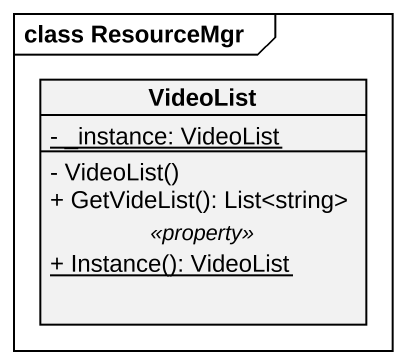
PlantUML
@startuml
mainframe class ResourceMgr
hide circle
hide empty members
skinparam classAttributeIconSize 0
class VideoList {
  {static} - _instance: VideoList
  --
  - VideoList()
  + GetVideList(): List<string>
  .. <<property>> ..
  {static} + Instance(): VideoList
}
@enduml
